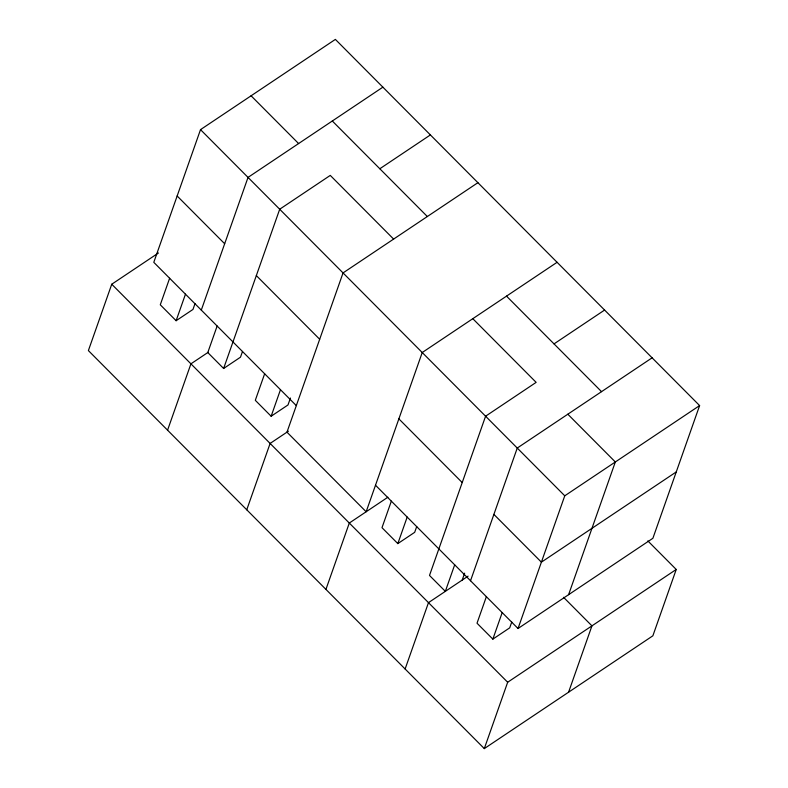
<?xml version="1.0" encoding="UTF-8"?>
<svg xmlns="http://www.w3.org/2000/svg" width="788" height="788" viewBox="0 0 788 788"><rect width="100%" height="100%" fill="white"/><g stroke="black" fill="none" stroke-linecap="round" stroke-linejoin="round"><path stroke-width="1.18" d="M158.457 252.978L111.748 284.232L88.384 350.581L484.305 748.6L652.868 635.808L676.232 569.458L647.835 540.903M375.502 485.221L518.031 628.509L652.888 538.283L699.616 405.584L335.373 39.4L200.516 129.636L153.788 262.335L296.318 405.623M169.627 278.253L160.279 304.789L176.118 320.716L192.971 309.438L195 303.666M176.118 320.716L185.466 294.17M201.295 310.098L248.033 177.398L382.879 87.163M167.568 430.179L190.932 363.829L208.199 352.285M217.133 326.015L207.786 352.551L223.625 368.479L240.478 357.2L242.517 351.428M223.625 368.479L279.701 209.234L330.271 175.399L393.616 239.079M264.65 373.778L255.302 400.314L271.141 416.241L287.994 404.963L290.427 398.038M271.141 416.241L280.479 389.696M246.752 509.787L270.117 443.437L288.398 431.203M325.936 589.394L349.301 523.045L387.883 497.218M391.341 501.148L381.993 527.684L397.832 543.602L414.685 532.324L416.714 526.551M397.832 543.602L407.179 517.066M405.121 668.992L428.485 602.643L468.082 576.146M454.686 564.829L445.338 591.364L429.499 575.447L485.585 416.212L536.145 382.367L472.8 318.687M462.201 580.086L464.634 573.162M470.525 580.746L517.253 448.047L652.109 357.821M486.363 596.674L477.016 623.21L492.855 639.127L509.708 627.849L511.737 622.077M492.855 639.127L502.192 612.591M518.031 628.509L564.76 495.81L699.616 405.584M484.305 748.6L507.669 682.25L676.232 569.458M568.601 594.674L615.33 461.975L567.823 414.212M568.581 692.209L591.946 625.859L563.548 597.304M379.826 168.76L430.396 134.925M477.902 182.688L343.046 272.924L286.97 432.159L366.154 511.767L422.23 352.522L557.086 262.296M554.023 343.893L604.593 310.058M676.252 471.933L541.395 562.159L493.889 514.397M332.309 120.997L427.332 216.523M506.517 296.13L601.54 391.656M251.086 95.791L298.603 143.554M200.516 129.636L564.76 495.81M177.152 195.985L224.669 243.748M256.336 275.583L319.682 339.273M398.866 418.871L462.211 482.561M111.748 284.232L507.669 682.25"/></g></svg>
